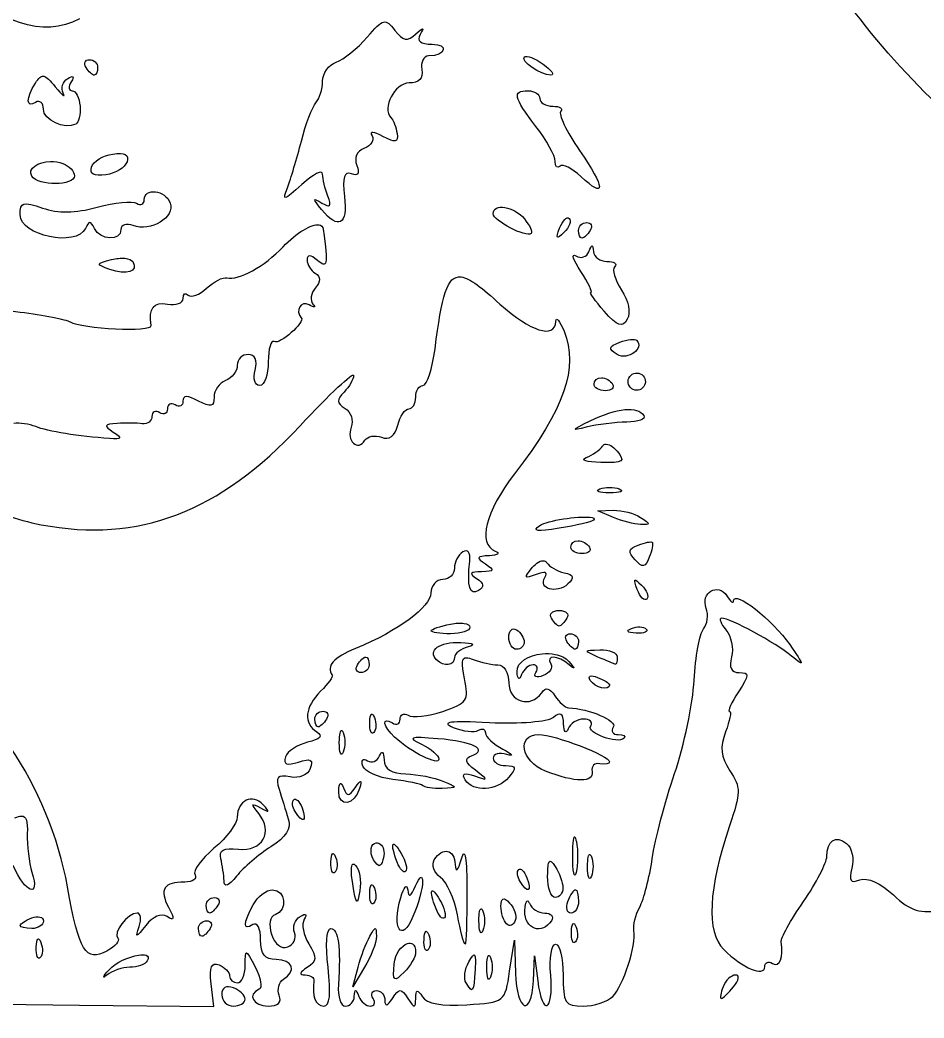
# Model space of a CAD drawing. Header units: millimetres. Extents: x 3 to 110, y 3 to 41.
# Drawn here: x 85.44 to 97.29, y 2.87 to 15.95 of the extents above; entities that cross this region are included whole.
import ezdxf

# ---------------------------------------------------------------- set-up
doc = ezdxf.new("R2010")
doc.units = ezdxf.units.MM
doc.layers.add('1', color=7, linetype='CONTINUOUS')

msp = doc.modelspace()

# ---------------------------------------------------------------- linework, layer by layer
at = {"layer": '1', "color": 7}
for points in [[(90.206392, 15.917758)], [(86.354434, 15.4258)], [(92.053313, 15.46249)], [(85.754995, 15.209276)], [(92.100859, 15.019107)], [(86.659313, 14.1897)], [(85.844397, 14.093067)], [(87.217424, 13.695157)], [(91.796483, 13.490521)], [(92.640344, 13.345826)], [(89.361472, 13.264178)], [(92.868758, 13.292084)], [(92.939561, 12.986676)], [(86.818486, 12.824412)], [(91.223899, 12.579982)], [(93.440813, 11.760913)], [(93.059972, 11.260168)], [(93.549345, 11.319078)], [(93.365883, 10.842622)], [(93.108523, 10.388905)], [(93.167975, 9.824599)], [(92.908552, 9.433924)], [(92.755596, 9.126449)], [(93.728124, 9.103714)], [(92.312208, 8.862385)], [(93.499736, 8.607102)], [(92.50755, 8.212297)], [(91.264195, 8.042281)], [(93.565882, 7.996288)], [(91.948406, 7.958048)], [(92.653785, 7.907404)], [(91.217707, 7.793718)], [(89.973321, 7.602515)], [(91.292637, 7.592696)], [(92.284824, 7.644372)], [(93.040843, 7.697082)], [(92.914743, 7.350851)], [(89.414707, 6.891448)], [(90.046716, 6.852689)], [(89.659128, 6.641335)], [(92.240876, 6.586558)], [(90.19348, 6.350397)], [(89.906143, 5.973676)], [(89.030241, 5.733897)], [(85.461995, 5.51944)], [(92.714242, 5.245557)], [(90.109237, 5.169592)], [(90.329899, 5.144787)], [(89.538743, 5.023865)], [(91.045623, 5.056419)], [(92.910086, 5.015597)], [(89.806422, 4.888989)], [(92.378354, 4.922061)], [(90.692669, 4.716391)], [(91.976822, 4.819742)], [(90.046716, 4.617688)], [(87.99207, 4.452839)], [(90.837872, 4.535006)], [(92.721491, 4.554643)], [(91.770633, 4.433202)], [(92.096705, 4.407881)], [(85.705888, 4.197043)], [(91.487952, 4.30453)], [(87.890761, 4.14795)], [(92.687889, 4.10971)], [(90.098892, 4.046665)], [(90.757783, 4.007906)], [(85.677472, 3.906621)], [(90.519552, 3.849259)], [(86.997291, 3.696815)], [(91.399608, 3.697849)], [(91.589261, 3.694748)], [(94.816433, 3.436883)], [(88.128992, 3.27255)]]:
    msp.add_lwpolyline(points, close=True, dxfattribs=at)
for points in [[(86.66553, 10.549102), (86.666033, 10.549102)], [(93.218616, 9.431342), (93.015522, 9.518675), (93.218616, 9.524358), (93.218616, 9.524358)], [(92.166476, 7.500711), (92.165946, 7.500711)], [(91.847124, 6.027418), (91.846595, 6.027418)], [(92.73181, 5.188195), (92.732339, 5.188195)], [(84.474439, 4.002223), (84.467216, 3.063263), (86.225767, 3.04466), (87.983789, 3.026054), (87.949155, 3.324229)], [(91.859004, 3.487524), (91.921022, 3.893701), (91.935495, 3.462204)], [(92.169069, 3.360403), (92.185605, 3.690613), (92.22643, 3.360403)], [(89.959377, 3.538684), (89.806422, 3.284438), (89.873599, 3.538684)]]:
    msp.add_lwpolyline(points, dxfattribs=at)
for points in [[(96.534159, 15.853163), (95.625845, 17.001937), (94.630378, 18.026678), (94.068166, 18.39099)], [(86.223703, 15.962718), (85.752904, 15.6983), (85.160873, 15.898816), (84.524049, 16.537874)], [(89.99245, 15.720871), (90.09823, 15.843093), (90.15755, 15.90577), (90.206392, 15.917758)], [(90.206392, 15.917758), (90.255234, 15.929749), (90.293201, 15.891051), (90.356252, 15.810271)], [(90.625994, 15.75963), (90.730901, 15.856798), (90.743945, 15.855972), (90.68751, 15.756013)], [(97.714437, 14.612414), (97.405801, 14.863874), (96.874889, 15.422215), (96.534159, 15.853163)], [(89.586262, 15.393762), (89.684052, 15.428602), (89.866958, 15.575856), (89.99245, 15.720871)], [(90.356252, 15.810271), (90.463963, 15.672331), (90.520478, 15.661901), (90.625994, 15.75963)], [(90.68751, 15.756013), (90.639488, 15.670976), (90.690579, 15.628889), (90.842, 15.628889)], [(90.842, 15.628889), (91.066922, 15.628889), (91.023239, 15.478714), (90.797047, 15.474375)], [(86.309481, 15.323997), (86.274953, 15.379877), (86.295247, 15.4258), (86.354434, 15.4258)], [(86.354434, 15.4258), (86.413595, 15.4258), (86.461934, 15.379877), (86.461934, 15.323997)], [(90.797047, 15.474375), (90.731933, 15.473121), (90.691769, 15.393145), (90.708173, 15.29661)], [(92.399547, 15.224262), (92.259106, 15.226548), (91.997407, 15.406573), (92.053313, 15.46249)], [(92.053313, 15.46249), (92.079745, 15.488898), (92.189865, 15.445625), (92.298238, 15.366372)], [(86.417484, 15.222712), (86.392825, 15.222712), (86.344036, 15.268117), (86.309481, 15.323997)], [(86.461934, 15.323997), (86.461934, 15.268117), (86.44209, 15.222712), (86.417484, 15.222712)], [(89.408515, 15.144165), (89.408515, 15.246503), (89.488472, 15.358922), (89.586262, 15.393762)], [(90.708173, 15.29661), (90.727885, 15.180706), (90.671582, 15.120911), (90.54228, 15.120911)], [(92.298238, 15.366372), (92.406558, 15.287122), (92.452146, 15.223468), (92.399547, 15.224262)], [(85.646992, 15.120392), (85.68824, 15.18563), (85.7179, 15.216523), (85.754995, 15.209276)], [(85.754995, 15.209276), (85.792063, 15.202029), (85.836513, 15.156804), (85.906918, 15.069751)], [(86.010793, 14.987069), (85.9778, 15.053056), (86.004258, 15.1399), (86.06969, 15.180336)], [(86.06969, 15.180336), (86.143984, 15.226252), (86.161473, 15.20967), (86.116203, 15.136413)], [(85.649558, 14.866662), (85.521844, 14.787838), (85.520627, 14.920502), (85.646992, 15.120392)], [(85.906918, 15.069751), (85.997114, 14.958263), (86.043787, 14.921079), (86.010793, 14.987069)], [(86.116203, 15.136413), (86.076357, 15.071899), (86.082363, 15.019107), (86.129644, 15.019107)], [(89.321176, 14.862011), (89.369331, 14.915097), (89.408515, 15.041827), (89.408515, 15.144165)], [(90.54228, 15.120911), (90.353897, 15.120911), (90.179642, 14.790044), (90.303018, 14.666675)], [(86.129644, 15.019107), (86.176951, 15.019107), (86.22246, 14.928744), (86.230926, 14.818085)], [(92.202644, 14.552986), (91.90856, 14.938568), (91.89078, 15.019107), (92.100859, 15.019107)], [(92.100859, 15.019107), (92.184679, 15.019107), (92.253285, 14.973702), (92.253285, 14.917822)], [(92.253285, 14.917822), (92.253285, 14.861942), (92.329644, 14.816018), (92.422777, 14.816018)], [(85.750867, 14.778813), (85.750867, 14.861834), (85.705438, 14.901198), (85.649558, 14.866662)], [(86.17666, 14.581926), (86.02778, 14.507364), (85.750867, 14.635374), (85.750867, 14.778813)], [(86.230926, 14.818085), (86.239261, 14.707426), (86.214999, 14.601135), (86.17666, 14.581926)], [(89.129962, 14.358684), (89.186901, 14.582198), (89.273022, 14.808925), (89.321176, 14.862011)], [(92.422777, 14.816018), (92.515963, 14.816018), (92.563244, 14.787504), (92.528213, 14.752458)], [(90.303018, 14.666675), (90.335799, 14.633882), (90.372259, 14.5404), (90.384165, 14.458935)], [(92.528213, 14.752458), (92.493156, 14.717408), (92.604413, 14.485522), (92.775228, 14.237243)], [(92.456379, 14.094617), (92.456379, 14.163538), (92.342344, 14.369828), (92.202644, 14.552986)], [(90.056003, 14.430513), (90.090372, 14.374914), (90.045578, 14.301481), (89.956281, 14.267215)], [(90.199671, 14.42121), (90.077831, 14.486377), (90.01912, 14.490179), (90.056003, 14.430513)], [(90.384165, 14.458935), (90.401522, 14.340647), (90.364401, 14.333051), (90.199671, 14.42121)], [(88.94703, 13.749418), (88.99058, 13.861178), (89.073024, 14.135164), (89.129962, 14.358684)], [(89.956281, 14.267215), (89.856401, 14.229361), (89.818566, 14.140855), (89.856534, 14.041907)], [(86.382347, 14.020203), (86.406927, 14.094755), (86.531731, 14.171021), (86.659313, 14.1897)], [(86.659313, 14.1897), (86.816925, 14.212769), (86.876747, 14.180001), (86.846399, 14.087899)], [(92.775228, 14.237243), (93.114529, 13.744161), (93.121303, 13.588221), (92.790204, 13.896696)], [(85.597885, 13.902382), (85.538301, 13.99883), (85.682737, 14.087571), (85.844397, 14.093067)], [(85.844397, 14.093067), (85.898266, 14.094897), (85.954226, 14.087783), (86.005105, 14.068262)], [(86.005105, 14.068262), (86.088925, 14.036096), (86.157558, 13.962598), (86.157558, 13.904964)], [(86.569937, 13.918399), (86.412325, 13.89533), (86.352, 13.928102), (86.382347, 14.020203)], [(86.846399, 14.087899), (86.82182, 14.013348), (86.697519, 13.937079), (86.569937, 13.918399)], [(89.408515, 13.927702), (89.408515, 13.988755), (89.286913, 13.927779), (89.138244, 13.79231)], [(89.856534, 14.041907), (89.897888, 13.934206), (89.873943, 13.896317), (89.78679, 13.929769)], [(92.518397, 14.031054), (92.484504, 13.997166), (92.456379, 14.025696), (92.456379, 14.094617)], [(92.790204, 13.896696), (92.674475, 14.0045), (92.552291, 14.064941), (92.518397, 14.031054)], [(86.157558, 13.904964), (86.157558, 13.770053), (85.681096, 13.767748), (85.597885, 13.902382)], [(89.476725, 13.639349), (89.439286, 13.736906), (89.408515, 13.866652), (89.408515, 13.927702)], [(89.78679, 13.929769), (89.690376, 13.966749), (89.665955, 13.887806), (89.695323, 13.636248)], [(89.138244, 13.79231), (88.898955, 13.574219), (88.876915, 13.569499), (88.94703, 13.749418)], [(87.071692, 13.590772), (87.071692, 13.67248), (87.14043, 13.704926), (87.217424, 13.695157)], [(87.217424, 13.695157), (87.294418, 13.685389), (87.379825, 13.633772), (87.412766, 13.54788)], [(89.395577, 13.464166), (89.276488, 13.610901), (89.277097, 13.623151), (89.400234, 13.548915)], [(89.695323, 13.636248), (89.738953, 13.262638), (89.616213, 13.192193), (89.395577, 13.464166)], [(89.400234, 13.548915), (89.509824, 13.482851), (89.528424, 13.504613), (89.476725, 13.639349)], [(85.445962, 13.395951), (85.445962, 13.562059), (85.483691, 13.572989), (85.741025, 13.483285)], [(85.741025, 13.483285), (85.944939, 13.412207), (86.165469, 13.415221), (86.454684, 13.493103)], [(86.454684, 13.493103), (86.684871, 13.555082), (86.91789, 13.578519), (86.972473, 13.544779)], [(87.412766, 13.54788), (87.482748, 13.36554), (87.153369, 13.165235), (86.926489, 13.252293)], [(86.972473, 13.544779), (87.027057, 13.511042), (87.071692, 13.531592), (87.071692, 13.590772)], [(91.643501, 13.409389), (91.643501, 13.480649), (91.711552, 13.504822), (91.796483, 13.490521)], [(91.796483, 13.490521), (91.881387, 13.47622), (91.983516, 13.423502), (92.052282, 13.340659)], [(86.3012, 13.216119), (86.184175, 12.965334), (85.445962, 13.120536), (85.445962, 13.395951)], [(92.140626, 13.149974), (92.075009, 13.091186), (91.643501, 13.316357), (91.643501, 13.409389)], [(92.052282, 13.340659), (92.122925, 13.255489), (92.162586, 13.169606), (92.140626, 13.149974)], [(92.513741, 13.220252), (92.551894, 13.32045), (92.609044, 13.377108), (92.640344, 13.345826)], [(92.640344, 13.345826), (92.671617, 13.314544), (92.64, 13.232328), (92.570573, 13.163409)], [(86.419548, 13.216119), (86.372134, 13.317719), (86.348613, 13.317719), (86.3012, 13.216119)], [(86.766813, 13.201133), (86.766813, 13.047157), (86.492837, 13.059079), (86.419548, 13.216119)], [(86.926489, 13.252293), (86.838621, 13.286006), (86.766813, 13.262993), (86.766813, 13.201133)], [(88.891229, 12.975822), (89.067944, 13.162708), (89.266143, 13.277077), (89.361472, 13.264178)], [(89.417802, 13.206817), (89.479212, 12.719439), (89.473338, 12.688493), (89.341338, 12.798057)], [(89.361472, 13.264178), (89.393275, 13.259879), (89.413437, 13.241371), (89.417802, 13.206817)], [(92.570573, 13.163409), (92.470217, 13.063815), (92.458602, 13.075454), (92.513741, 13.220252)], [(92.761258, 13.19028), (92.761258, 13.24616), (92.809571, 13.292084), (92.868758, 13.292084)], [(92.868758, 13.292084), (92.92784, 13.292084), (92.948265, 13.24616), (92.913711, 13.19028)], [(92.806237, 13.088995), (92.781525, 13.088995), (92.761258, 13.1344), (92.761258, 13.19028)], [(92.913711, 13.19028), (92.879183, 13.1344), (92.830844, 13.088995), (92.806237, 13.088995)], [(88.152249, 12.569129), (88.313327, 12.532225), (88.643394, 12.71375), (88.891229, 12.975822)], [(92.897174, 12.910711), (92.917653, 12.961374), (92.930591, 12.986594), (92.939561, 12.986676)], [(92.939561, 12.986676), (92.948504, 12.986758), (92.953425, 12.961691), (92.9566, 12.911227)], [(86.645369, 12.808392), (86.706726, 12.824433), (86.768533, 12.829254), (86.818486, 12.824412)], [(86.818486, 12.824412), (86.868439, 12.81957), (86.906354, 12.804907), (86.9208, 12.781521)], [(89.341338, 12.798057), (89.248416, 12.875167), (89.205924, 12.876913), (89.205924, 12.802708)], [(92.789172, 12.653362), (92.690085, 12.80487), (92.662092, 12.89603), (92.727153, 12.855935)], [(92.727153, 12.855935), (92.792241, 12.815837), (92.868864, 12.840512), (92.897174, 12.910711)], [(92.9566, 12.911227), (92.961018, 12.841377), (93.040711, 12.784103), (93.133844, 12.784103)], [(86.620049, 12.678167), (86.432036, 12.746479), (86.4332, 12.752906), (86.645369, 12.808392)], [(86.9208, 12.781521), (87.000704, 12.652261), (86.841769, 12.597649), (86.620049, 12.678167)], [(89.205924, 12.802708), (89.205924, 12.743286), (89.25429, 12.664768), (89.312895, 12.628557)], [(93.133844, 12.784103), (93.226898, 12.784103), (93.272591, 12.75334), (93.235153, 12.715891)], [(93.235153, 12.715891), (93.197688, 12.678442), (93.237402, 12.540345), (93.323497, 12.408935)], [(83.763902, 12.645612), (84.116882, 12.414332), (84.786806, 12.205471), (85.446993, 12.121095)], [(87.88973, 12.432705), (87.985059, 12.51898), (88.103327, 12.580321), (88.152249, 12.569129)], [(89.312895, 12.628557), (89.385814, 12.582941), (89.386105, 12.523486), (89.312895, 12.435287)], [(90.88129, 11.641022), (90.970322, 12.327814), (91.034563, 12.606412), (91.223899, 12.579982)], [(91.223899, 12.579982), (91.337484, 12.564126), (91.495784, 12.438777), (91.731872, 12.225484)], [(92.923527, 12.377928), (92.94853, 12.377928), (92.888232, 12.501854), (92.789172, 12.653362)], [(87.648403, 12.343305), (87.685762, 12.30593), (87.7944, 12.346432), (87.88973, 12.432705)], [(89.312895, 12.435287), (89.254793, 12.365271), (89.240981, 12.270693), (89.282415, 12.224965)], [(87.377629, 12.225484), (87.489389, 12.20396), (87.580723, 12.236879), (87.580723, 12.298863)], [(87.580723, 12.298863), (87.580723, 12.360857), (87.611018, 12.38068), (87.648403, 12.343305)], [(93.098707, 12.130398), (92.977422, 12.266544), (92.898656, 12.377928), (92.923527, 12.377928)], [(93.323497, 12.408935), (93.415519, 12.268341), (93.446819, 12.111088), (93.399485, 12.026528)], [(87.163158, 11.94333), (87.126222, 12.169757), (87.195093, 12.260636), (87.377629, 12.225484)], [(89.230742, 12.215146), (89.125703, 12.275651), (89.043629, 12.138822), (89.12893, 12.045131)], [(89.282415, 12.224965), (89.323822, 12.17924), (89.300592, 12.174948), (89.230742, 12.215146)], [(91.731872, 12.225484), (92.130572, 11.865283), (92.451458, 11.76471), (92.4631, 11.996556)], [(85.446993, 12.121095), (85.754333, 12.081815), (86.048205, 12.024033), (86.100196, 11.992939)], [(89.12893, 12.045131), (89.182958, 11.985803), (88.84543, 11.690441), (88.77341, 11.734039)], [(92.4631, 11.996556), (92.466645, 12.066406), (92.515275, 12.009131), (92.571102, 11.869432)], [(93.399485, 12.026528), (93.33498, 11.911273), (93.275528, 11.931873), (93.098707, 12.130398)], [(86.100196, 11.992939), (86.254104, 11.900943), (87.177181, 11.857859), (87.163158, 11.94333)], [(92.571102, 11.869432), (92.763983, 11.386755), (92.579939, 10.857267), (91.923086, 10.002365)], [(93.440813, 11.760913), (93.480739, 11.765974), (93.51069, 11.763371), (93.521934, 11.752126)], [(88.77341, 11.734039), (88.7315, 11.75941), (88.697449, 11.640395), (88.697449, 11.469456)], [(90.723149, 11.158365), (90.775616, 11.158365), (90.846868, 11.375593), (90.88129, 11.641022)], [(93.269258, 11.564542), (93.145856, 11.640821), (93.151121, 11.666393), (93.301801, 11.724221)], [(93.521934, 11.752126), (93.627582, 11.646483), (93.404592, 11.480918), (93.269258, 11.564542)], [(93.301801, 11.724221), (93.35112, 11.743143), (93.400888, 11.755851), (93.440813, 11.760913)], [(88.433897, 11.565058), (88.35529, 11.565058), (88.290758, 11.501309), (88.290758, 11.423466)], [(88.523803, 11.361453), (88.558331, 11.49352), (88.526766, 11.565058), (88.433897, 11.565058)], [(88.290758, 11.423466), (88.290758, 11.345626), (88.222125, 11.255641), (88.138305, 11.223479)], [(88.697449, 11.469456), (88.697449, 11.29852), (88.646172, 11.158365), (88.583757, 11.158365)], [(88.583757, 11.158365), (88.520284, 11.158365), (88.49409, 11.247847), (88.523803, 11.361453)], [(89.113426, 10.631265), (89.499161, 11.044298), (89.815206, 11.341022), (89.815206, 11.290656)], [(89.815206, 11.290656), (89.815206, 11.240293), (89.758506, 11.142485), (89.689106, 11.0731)], [(92.964352, 11.17542), (92.964352, 11.221986), (93.007373, 11.260168), (93.059972, 11.260168)], [(93.059972, 11.260168), (93.112545, 11.260168), (93.179485, 11.221986), (93.208271, 11.17542)], [(93.42687, 11.149581), (93.394167, 11.20251), (93.411153, 11.272929), (93.46407, 11.305642)], [(93.46407, 11.305642), (93.490528, 11.321999), (93.521114, 11.325743), (93.549345, 11.319078)], [(93.549345, 11.319078), (93.57755, 11.312416), (93.603241, 11.295419), (93.619618, 11.268953)], [(93.619618, 11.268953), (93.652321, 11.216023), (93.635864, 11.145604), (93.582921, 11.112891)], [(88.138305, 11.223479), (88.054485, 11.191313), (87.986382, 11.09346), (87.986382, 11.00592)], [(90.628058, 11.00592), (90.628058, 11.08974), (90.670682, 11.158365), (90.723149, 11.158365)], [(93.112677, 11.090669), (93.031318, 11.090669), (92.964352, 11.128853), (92.964352, 11.17542)], [(93.208271, 11.17542), (93.237031, 11.128853), (93.194037, 11.090669), (93.112677, 11.090669)], [(93.582921, 11.112891), (93.530004, 11.080178), (93.459572, 11.096651), (93.42687, 11.149581)], [(87.782759, 10.955276), (87.637106, 11.033267), (87.579691, 11.032381), (87.579691, 10.952694)], [(87.986382, 11.00592), (87.986382, 10.87824), (87.945768, 10.868038), (87.782759, 10.955276)], [(89.689106, 11.0731), (89.588643, 10.972633), (89.591316, 10.929056), (89.703578, 10.859677)], [(90.538152, 10.853475), (90.587524, 10.853475), (90.628058, 10.9221), (90.628058, 11.00592)], [(87.376597, 10.853475), (87.376597, 10.791007), (87.330666, 10.768295), (87.274786, 10.802831)], [(87.47788, 10.904635), (87.422, 10.939171), (87.376597, 10.915951), (87.376597, 10.853475)], [(87.579691, 10.952694), (87.579691, 10.891535), (87.53376, 10.870099), (87.47788, 10.904635)], [(89.703578, 10.859677), (89.780704, 10.811764), (89.817323, 10.700853), (89.783668, 10.613181)], [(90.391917, 10.637467), (90.423059, 10.756484), (90.488781, 10.853475), (90.538152, 10.853475)], [(93.365883, 10.842622), (93.488147, 10.855026), (93.576835, 10.830012), (93.615994, 10.766658)], [(83.594912, 10.820918), (84.643667, 9.750775), (85.058982, 9.460946), (85.721922, 9.335224)], [(87.173503, 10.753741), (87.173503, 10.692114), (87.116221, 10.649064), (87.046371, 10.658139)], [(87.274786, 10.802831), (87.218906, 10.837367), (87.173503, 10.815367), (87.173503, 10.753741)], [(92.913711, 10.695863), (93.087621, 10.780831), (93.243619, 10.830218), (93.365883, 10.842622)], [(93.615994, 10.766658), (93.645521, 10.718884), (93.545218, 10.679602), (93.393268, 10.678808)], [(85.650087, 10.619899), (85.566267, 10.654257), (85.437416, 10.672839), (85.363809, 10.660721)], [(86.615392, 10.463834), (86.219787, 10.490441), (85.800529, 10.558243), (85.650087, 10.619899)], [(85.721922, 9.335224), (87.001471, 9.092562), (88.051152, 9.49377), (89.113426, 10.631265)], [(86.716172, 10.66124), (86.546759, 10.649905), (86.538478, 10.631218), (86.66553, 10.549102)], [(87.046371, 10.658139), (86.976521, 10.667214), (86.827931, 10.668727), (86.716172, 10.66124)], [(89.783668, 10.613181), (89.715061, 10.434328), (89.868519, 10.287413), (89.963505, 10.441096)], [(90.180039, 10.480371), (90.282115, 10.441197), (90.354691, 10.49514), (90.391917, 10.637467)], [(92.86307, 10.612146), (92.653494, 10.558235), (92.662198, 10.572975), (92.913711, 10.695863)], [(93.393268, 10.678808), (93.241291, 10.678086), (93.00277, 10.648079), (92.86307, 10.612146)], [(86.666033, 10.549102), (86.791154, 10.46825), (86.782238, 10.452616), (86.615392, 10.463834)], [(89.963505, 10.441096), (89.99708, 10.495439), (90.094685, 10.513126), (90.180039, 10.480371)], [(92.86307, 10.216306), (92.94689, 10.248212), (93.042087, 10.315504), (93.074948, 10.36565)], [(93.074948, 10.36565), (93.083176, 10.378186), (93.094765, 10.385989), (93.108523, 10.388905)], [(93.108523, 10.388905), (93.149851, 10.397649), (93.211287, 10.364351), (93.265104, 10.299505)], [(93.053252, 10.150677), (92.865663, 10.155087), (92.77925, 10.184398), (92.86307, 10.216306)], [(93.265104, 10.299505), (93.37861, 10.162726), (93.351331, 10.143692), (93.053252, 10.150677)], [(91.923086, 10.002365), (91.539229, 9.50275), (91.434692, 9.085227), (91.669351, 8.990541)], [(93.040843, 9.803411), (93.075768, 9.817503), (93.121938, 9.824599), (93.167975, 9.824599)], [(93.167975, 9.824599), (93.214013, 9.824599), (93.259653, 9.817503), (93.294578, 9.803411)], [(93.167975, 9.752252), (93.028275, 9.752252), (92.970993, 9.775225), (93.040843, 9.803411)], [(93.294578, 9.803411), (93.364428, 9.775236), (93.307675, 9.752252), (93.167975, 9.752252)], [(92.253285, 9.324371), (92.356102, 9.394393), (92.757369, 9.448873), (92.908552, 9.433924)], [(92.908552, 9.433924), (92.958928, 9.428942), (92.981576, 9.416607), (92.956097, 9.394133)], [(93.218616, 9.524358), (93.330376, 9.52743), (93.490317, 9.48551), (93.574137, 9.431342)], [(93.574137, 9.338325), (93.490317, 9.341397), (93.330376, 9.383317), (93.218616, 9.431342)], [(93.574137, 9.431342), (93.709603, 9.34381), (93.709603, 9.333351), (93.574137, 9.338325)], [(92.50755, 9.288715), (92.216376, 9.239958), (92.144092, 9.249988), (92.253285, 9.324371)], [(92.956097, 9.394133), (92.932814, 9.373607), (92.731069, 9.326141), (92.50755, 9.288715)], [(91.335526, 8.85825), (91.347432, 8.971023), (91.311158, 9.019706), (91.245594, 8.979172)], [(92.659473, 9.041701), (92.659473, 9.088267), (92.702997, 9.126449), (92.755596, 9.126449)], [(92.807772, 8.956952), (92.726413, 8.956952), (92.659473, 8.995134), (92.659473, 9.041701)], [(92.755596, 9.126449), (92.808169, 9.126449), (92.874606, 9.088267), (92.903392, 9.041701)], [(92.903392, 9.041701), (92.932152, 8.995134), (92.889131, 8.956952), (92.807772, 8.956952)], [(93.502302, 8.873754), (93.405809, 8.978328), (93.414646, 9.019976), (93.542625, 9.06909)], [(93.542625, 9.06909), (93.631948, 9.10337), (93.715159, 9.119007), (93.728124, 9.103714)], [(93.728124, 9.103714), (93.741035, 9.088429), (93.723256, 9.000357), (93.688357, 8.908377)], [(91.245594, 8.979172), (91.185164, 8.941826), (91.136057, 8.845237), (91.136057, 8.764717)], [(91.59286, 8.929563), (91.423765, 8.921591), (91.415404, 8.903522), (91.542218, 8.82156)], [(91.669351, 8.990541), (91.739201, 8.962355), (91.70462, 8.934828), (91.59286, 8.929563)], [(93.688357, 8.908377), (93.636552, 8.7718), (93.602341, 8.765381), (93.502302, 8.873754)], [(91.136057, 8.764717), (91.136057, 8.684194), (91.067424, 8.618471), (90.983604, 8.618471)], [(91.451281, 8.472744), (91.33542, 8.401693), (91.300046, 8.522779), (91.335526, 8.85825)], [(91.542218, 8.82156), (91.668636, 8.739857), (91.660143, 8.722921), (91.491577, 8.720275)], [(92.204708, 8.684101), (92.04744, 8.623755), (92.040058, 8.636735), (92.153564, 8.773501)], [(92.153564, 8.773501), (92.208174, 8.839305), (92.270589, 8.872021), (92.312208, 8.862385)], [(92.312208, 8.862385), (92.326072, 8.859173), (92.337581, 8.851111), (92.345783, 8.838096)], [(92.345783, 8.838096), (92.378671, 8.786034), (92.481409, 8.726746), (92.573695, 8.706321)], [(91.491577, 8.720275), (91.338622, 8.717933), (91.322191, 8.695589), (91.425961, 8.62984)], [(91.425961, 8.62984), (91.522057, 8.568952), (91.529677, 8.521189), (91.451281, 8.472744)], [(92.31996, 8.64431), (92.364357, 8.716137), (92.324273, 8.729985), (92.204708, 8.684101)], [(92.622273, 8.560078), (92.47453, 8.424564), (92.226774, 8.493532), (92.31996, 8.64431)], [(92.573695, 8.706321), (92.700087, 8.678338), (92.712046, 8.642424), (92.622273, 8.560078)], [(90.983604, 8.618471), (90.899784, 8.618471), (90.829141, 8.538496), (90.826495, 8.440706)], [(93.529687, 8.487214), (93.502117, 8.559615), (93.491163, 8.598535), (93.499736, 8.607102)], [(93.499736, 8.607102), (93.508282, 8.615672), (93.536354, 8.593854), (93.586545, 8.544057)], [(93.586545, 8.544057), (93.655972, 8.475139), (93.68759, 8.392922), (93.656316, 8.36164)], [(94.433529, 8.239684), (94.355503, 8.443008), (94.588045, 8.583544), (94.702742, 8.402466)], [(90.826495, 8.440706), (90.821997, 8.254913), (90.403189, 7.946203), (89.840526, 7.714134)], [(93.656316, 8.36164), (93.625016, 8.330359), (93.567839, 8.387014), (93.529687, 8.487214)], [(94.702742, 8.402466), (94.751504, 8.325459), (94.792674, 8.29777), (94.792674, 8.340969)], [(94.792674, 8.340969), (94.795557, 8.485404), (95.305012, 8.087525), (95.5275, 7.766845)], [(94.398365, 7.970449), (94.450383, 8.033216), (94.466231, 8.154432), (94.433529, 8.239684)], [(92.405738, 8.110493), (92.37121, 8.166373), (92.417142, 8.212297), (92.50755, 8.212297)], [(92.50755, 8.008692), (92.486224, 8.008692), (92.440293, 8.054613), (92.405738, 8.110493)], [(92.50755, 8.212297), (92.598037, 8.212297), (92.643386, 8.166373), (92.608832, 8.110493)], [(92.608832, 8.110493), (92.574304, 8.054613), (92.528981, 8.008692), (92.50755, 8.008692)], [(94.634532, 8.110493), (94.596961, 8.110493), (94.623102, 8.042085), (94.692423, 7.958564)], [(95.550254, 7.615434), (95.342107, 7.79035), (94.749996, 8.110493), (94.634532, 8.110493)], [(90.831152, 7.946163), (90.831152, 7.967586), (90.945187, 8.007306), (91.084887, 8.034013)], [(91.084887, 8.034013), (91.154737, 8.047363), (91.218157, 8.049343), (91.264195, 8.042281)], [(91.339125, 7.994738), (91.339125, 7.946608), (91.224587, 7.907404), (91.084887, 7.907404)], [(91.264195, 8.042281), (91.310232, 8.035219), (91.339125, 8.018804), (91.339125, 7.994738)], [(91.847124, 7.862446), (91.847124, 7.949558), (91.892526, 7.992584), (91.948406, 7.958048)], [(93.514711, 7.915157), (93.396363, 7.92003), (93.37218, 7.944216), (93.453222, 7.976651)], [(93.453222, 7.976651), (93.489893, 7.991327), (93.530586, 7.997741), (93.565882, 7.996288)], [(93.565882, 7.996288), (93.601177, 7.994836), (93.631154, 7.985779), (93.648035, 7.968899)], [(91.084887, 7.907404), (90.945187, 7.907404), (90.831152, 7.924732), (90.831152, 7.946163)], [(91.948406, 7.704316), (91.892526, 7.704316), (91.847124, 7.77533), (91.847124, 7.862446)], [(91.948406, 7.958048), (92.004286, 7.923512), (92.050191, 7.852498), (92.050191, 7.799918)], [(92.608832, 7.805603), (92.574304, 7.861483), (92.594597, 7.907404), (92.653785, 7.907404)], [(92.653785, 7.907404), (92.712945, 7.907404), (92.761258, 7.861483), (92.761258, 7.805603)], [(93.648035, 7.968899), (93.681795, 7.935143), (93.621814, 7.910738), (93.514711, 7.915157)], [(94.275387, 7.297625), (94.291183, 7.60496), (94.346348, 7.907682), (94.398365, 7.970449)], [(94.692423, 7.958564), (94.761744, 7.875041), (94.794579, 7.715087), (94.765289, 7.603031)], [(89.840526, 7.714134), (89.551866, 7.59508), (89.449076, 7.478158), (89.535621, 7.366869)], [(90.901425, 7.565825), (90.779743, 7.687494), (90.943573, 7.805545), (91.217707, 7.793718)], [(91.313301, 7.735841), (91.215511, 7.710285), (91.135528, 7.646547), (91.135528, 7.594763)], [(91.217707, 7.793718), (91.389713, 7.786302), (91.425167, 7.765075), (91.313301, 7.735841)], [(92.050191, 7.799918), (92.050191, 7.747334), (92.004286, 7.704316), (91.948406, 7.704316)], [(92.716306, 7.704316), (92.691673, 7.704316), (92.643386, 7.749723), (92.608832, 7.805603)], [(92.761258, 7.805603), (92.761258, 7.749723), (92.740912, 7.704316), (92.716306, 7.704316)], [(95.5275, 7.766845), (95.720989, 7.487919), (95.723715, 7.469676), (95.550254, 7.615434)], [(89.865847, 7.500711), (89.900402, 7.556591), (89.948714, 7.602515), (89.973321, 7.602515)], [(89.973321, 7.602515), (89.998006, 7.602515), (90.0183, 7.556591), (90.0183, 7.500711)], [(91.135528, 7.594763), (91.135528, 7.486744), (90.997469, 7.469768), (90.901425, 7.565825)], [(91.268349, 7.321395), (91.227788, 7.524246), (91.226624, 7.594694), (91.292637, 7.592696)], [(91.292637, 7.592696), (91.314624, 7.592029), (91.344099, 7.583478), (91.38204, 7.568926)], [(91.956661, 7.412862), (91.950576, 7.539309), (92.112104, 7.626687), (92.284824, 7.644372)], [(92.284824, 7.644372), (92.342397, 7.650267), (92.401028, 7.648364), (92.455347, 7.637654)], [(92.639841, 7.50123), (92.487732, 7.627177), (92.323188, 7.634241), (92.399018, 7.511564)], [(92.455347, 7.637654), (92.527764, 7.623375), (92.592031, 7.593072), (92.634655, 7.544637)], [(93.015522, 7.602515), (92.821636, 7.685835), (92.822721, 7.690282), (93.040843, 7.697082)], [(93.243937, 7.507948), (93.229967, 7.511874), (93.127282, 7.55449), (93.015522, 7.602515)], [(93.040843, 7.697082), (93.166573, 7.701011), (93.269258, 7.658395), (93.269258, 7.602515)], [(93.269258, 7.602515), (93.269258, 7.546635), (93.25796, 7.504032), (93.243937, 7.507948)], [(94.765289, 7.603031), (94.7292, 7.46504), (94.761903, 7.39891), (94.866572, 7.39891)], [(89.910297, 7.399426), (89.851189, 7.399426), (89.831319, 7.444831), (89.865847, 7.500711)], [(90.0183, 7.500711), (90.0183, 7.444831), (89.969458, 7.399426), (89.910297, 7.399426)], [(91.38204, 7.568926), (91.479301, 7.531607), (91.623684, 7.500711), (91.702926, 7.500711)], [(91.702926, 7.500711), (91.786164, 7.500711), (91.847124, 7.40095), (91.847124, 7.264034)], [(92.165946, 7.500711), (92.111495, 7.500423), (92.044238, 7.443778), (92.016087, 7.374106)], [(92.203173, 7.400461), (92.237199, 7.455491), (92.22053, 7.500375), (92.166476, 7.500711)], [(92.399018, 7.511564), (92.429921, 7.46154), (92.384624, 7.393306), (92.298238, 7.360151)], [(92.634655, 7.544637), (92.717179, 7.450792), (92.719137, 7.435581), (92.639841, 7.50123)], [(89.535621, 7.366869), (89.549591, 7.348909), (89.480985, 7.253821), (89.383195, 7.156031)], [(90.981541, 6.890413), (91.3033, 6.996599), (91.326372, 7.031394), (91.268349, 7.321395)], [(92.016087, 7.374106), (91.983569, 7.293495), (91.961688, 7.307523), (91.956661, 7.412862)], [(92.298238, 7.360151), (92.208227, 7.325631), (92.16764, 7.342948), (92.203173, 7.400461)], [(92.91424, 7.296591), (92.896434, 7.325393), (92.897704, 7.343731), (92.914743, 7.350851)], [(92.914743, 7.350851), (92.931808, 7.357969), (92.964617, 7.353727), (93.009834, 7.336381)], [(93.009834, 7.336381), (93.096538, 7.303102), (93.167975, 7.258089), (93.167975, 7.236128)], [(94.866572, 7.39891), (95.001721, 7.39891), (95.000265, 7.367348), (94.854692, 7.145178)], [(86.067626, 4.592883), (85.83601, 5.902482), (84.907456, 7.268839), (84.344741, 7.127609)], [(91.847124, 7.264034), (91.847124, 7.012505), (92.135916, 6.926317), (92.278606, 7.135359)], [(92.278606, 7.135359), (92.33102, 7.212131), (92.385444, 7.199343), (92.452754, 7.094537)], [(93.167975, 7.236128), (93.167975, 7.15384), (92.973904, 7.20005), (92.91424, 7.296591)], [(94.019588, 6.078062), (94.144419, 6.441281), (94.259512, 6.990286), (94.275387, 7.297625)], [(89.383195, 7.156031), (89.174889, 6.947727), (89.154066, 6.731881), (89.331522, 6.622214)], [(92.452754, 7.094537), (92.506597, 7.010717), (92.58658, 6.940073), (92.630528, 6.937956)], [(94.854692, 7.145178), (94.763252, 7.005478), (94.711076, 6.890932), (94.738937, 6.890932)], [(92.630528, 6.937956), (92.9049, 6.924624), (93.267802, 6.768261), (93.216526, 6.685258)], [(89.306704, 6.789644), (89.306704, 6.845524), (89.355519, 6.891448), (89.414707, 6.891448)], [(89.414707, 6.891448), (89.473788, 6.891448), (89.493711, 6.845524), (89.459157, 6.789644)], [(90.026052, 6.747271), (90.028486, 6.806451), (90.036027, 6.842008), (90.046716, 6.852689)], [(90.046716, 6.852689), (90.057405, 6.863373), (90.071322, 6.849289), (90.087541, 6.808766)], [(90.087541, 6.808766), (90.116989, 6.735423), (90.11302, 6.647706), (90.07926, 6.613945)], [(90.352124, 6.554001), (90.197661, 6.695268), (90.176229, 6.829491), (90.32265, 6.739003)], [(90.424461, 6.789644), (90.424461, 6.852128), (90.471372, 6.874464), (90.528336, 6.839254)], [(90.528336, 6.839254), (90.585328, 6.804043), (90.789189, 6.826929), (90.981541, 6.890413)], [(92.431059, 6.810832), (92.359965, 6.751843), (91.991057, 6.721504), (91.59286, 6.741586)], [(92.565943, 6.726084), (92.560043, 6.866418), (92.524747, 6.888548), (92.431059, 6.810832)], [(94.738937, 6.890932), (94.766771, 6.890932), (94.743752, 6.770491), (94.687766, 6.623248)], [(89.351656, 6.687843), (89.326944, 6.687843), (89.306704, 6.733764), (89.306704, 6.789644)], [(89.459157, 6.789644), (89.424628, 6.733764), (89.376263, 6.687843), (89.351656, 6.687843)], [(90.07926, 6.613945), (90.045472, 6.580185), (90.021554, 6.640168), (90.026052, 6.747271)], [(90.32265, 6.739003), (90.37853, 6.704467), (90.424461, 6.727168), (90.424461, 6.789644)], [(91.59286, 6.741586), (91.076552, 6.767639), (90.946748, 6.751023), (91.119521, 6.681642)], [(91.119521, 6.681642), (91.25041, 6.629066), (91.399, 6.611538), (91.44972, 6.642885)], [(91.44972, 6.642885), (91.500441, 6.674231), (91.542218, 6.658382), (91.542218, 6.607744)], [(92.625368, 6.66252), (92.596555, 6.591062), (92.570441, 6.619033), (92.565943, 6.726084)], [(92.826372, 6.789644), (92.743902, 6.789644), (92.653573, 6.73237), (92.625368, 6.66252)], [(92.92096, 6.699728), (92.951573, 6.749256), (92.908843, 6.789644), (92.826372, 6.789644)], [(93.358131, 6.539531), (93.274734, 6.456135), (92.863546, 6.606825), (92.92096, 6.699728)], [(93.216526, 6.685258), (93.183003, 6.631016), (93.211605, 6.586558), (93.280105, 6.586558)], [(89.331522, 6.622214), (89.417008, 6.569379), (89.378723, 6.525625), (89.212142, 6.486305)], [(89.627616, 6.484755), (89.627616, 6.58953), (89.640766, 6.64818), (89.659128, 6.641335)], [(89.659128, 6.641335), (89.665267, 6.639052), (89.671722, 6.629341), (89.678787, 6.611879)], [(89.678787, 6.611879), (89.706991, 6.542029), (89.706991, 6.427481), (89.678787, 6.357631)], [(90.932434, 6.26513), (90.932434, 6.173126), (90.572575, 6.352381), (90.352124, 6.554001)], [(90.91849, 6.532298), (90.544979, 6.562386), (90.511297, 6.55084), (90.704046, 6.45995)], [(91.542218, 6.607744), (91.542218, 6.557105), (91.644903, 6.462019), (91.770633, 6.395871)], [(92.329247, 6.109068), (92.00762, 6.236166), (91.942824, 6.586558), (92.240876, 6.586558)], [(92.240876, 6.586558), (92.44868, 6.586558), (93.167975, 6.309503), (93.167975, 6.229475)], [(93.280105, 6.586558), (93.348606, 6.586558), (93.383796, 6.565249), (93.358131, 6.539531)], [(94.687766, 6.623248), (94.61027, 6.419432), (94.62387, 6.297946), (94.744599, 6.113719)], [(89.212142, 6.486305), (89.077152, 6.454436), (88.946315, 6.367724), (88.921709, 6.293551)], [(89.678787, 6.357631), (89.650582, 6.287781), (89.627616, 6.345055), (89.627616, 6.484755)], [(90.704046, 6.45995), (90.829776, 6.400668), (90.932434, 6.312943), (90.932434, 6.26513)], [(91.358783, 6.308537), (91.586827, 6.389762), (91.379579, 6.495153), (90.91849, 6.532298)], [(88.921709, 6.293551), (88.889562, 6.197182), (88.937875, 6.178222), (89.091227, 6.22689)], [(89.091227, 6.22689), (89.255269, 6.27897), (89.292284, 6.259148), (89.247781, 6.143173)], [(89.935088, 6.174695), (89.910032, 6.249924), (89.937046, 6.280944), (89.996075, 6.244461)], [(89.996075, 6.244461), (90.054442, 6.208395), (90.125376, 6.236272), (90.153687, 6.306471)], [(90.153687, 6.306471), (90.169191, 6.34497), (90.183082, 6.359155), (90.19348, 6.350397)], [(90.19348, 6.350397), (90.203878, 6.341637), (90.210731, 6.309977), (90.213112, 6.256346)], [(91.409927, 6.118887), (91.274169, 6.22441), (91.260676, 6.273591), (91.358783, 6.308537)], [(91.821274, 6.326108), (91.723484, 6.354024), (91.643501, 6.332691), (91.643501, 6.278565)], [(91.643501, 6.278565), (91.643501, 6.22444), (91.717716, 6.179865), (91.808362, 6.179865)], [(91.770633, 6.395871), (91.896363, 6.329717), (91.919064, 6.298195), (91.821274, 6.326108)], [(90.32937, 5.999515), (90.137362, 6.021425), (89.959959, 6.100324), (89.935088, 6.174695)], [(90.213112, 6.256346), (90.218642, 6.133923), (90.308574, 6.076265), (90.500952, 6.071344)], [(91.808362, 6.179865), (91.943379, 6.179865), (91.950708, 6.152235), (91.847124, 6.027418)], [(93.040843, 6.205702), (92.970993, 6.219672), (92.925009, 6.173751), (92.939031, 6.103901)], [(93.167975, 6.229475), (93.167975, 6.202275), (93.110693, 6.191732), (93.040843, 6.205702)], [(88.983198, 6.031553), (88.818178, 6.063308), (88.789682, 6.030984), (88.839027, 5.871356)], [(89.247781, 6.143173), (89.214391, 6.056138), (89.10144, 6.008773), (88.983198, 6.031553)], [(90.500952, 6.071344), (90.654622, 6.067417), (90.871315, 6.024801), (90.983075, 5.976777)], [(91.277133, 5.994345), (91.226359, 6.076509), (91.264168, 6.091693), (91.398576, 6.044473)], [(91.846595, 6.027418), (91.695888, 5.845832), (91.380135, 5.827697), (91.277133, 5.994345)], [(91.398576, 6.044473), (91.583864, 5.979412), (91.584367, 5.983283), (91.409927, 6.118887)], [(92.939031, 6.103901), (92.969141, 5.953438), (92.717496, 5.95565), (92.329247, 6.109068)], [(93.726589, 4.963918), (93.762916, 5.213492), (93.894758, 5.714842), (94.019588, 6.078062)], [(94.744599, 6.113719), (94.8884, 5.894086), (94.887818, 5.827258), (94.739439, 5.390765)], [(89.619864, 5.841384), (89.625262, 5.966717), (89.645873, 5.982116), (89.682914, 5.888927)], [(89.682914, 5.888927), (89.729428, 5.772), (89.752923, 5.772), (89.834838, 5.888927)], [(89.834838, 5.888927), (89.875002, 5.946178), (89.897729, 5.974782), (89.906143, 5.973676)], [(89.906143, 5.973676), (89.914583, 5.97257), (89.909027, 5.942058), (89.892702, 5.881691)], [(90.721085, 5.917349), (90.697802, 5.940603), (90.521378, 5.977607), (90.32937, 5.999515)], [(90.97482, 5.882209), (90.858404, 5.878283), (90.744368, 5.894092), (90.721085, 5.917349)], [(90.983075, 5.976777), (91.182941, 5.89089), (91.183021, 5.889221), (90.97482, 5.882209)], [(88.629742, 5.668786), (88.490227, 5.819905), (88.290758, 5.724629), (88.290758, 5.507039)], [(88.839027, 5.871356), (88.872946, 5.761652), (88.926868, 5.587961), (88.958936, 5.485335)], [(89.030241, 5.733897), (89.056885, 5.76053), (89.105674, 5.712125), (89.138746, 5.625895)], [(89.892702, 5.881691), (89.833065, 5.661158), (89.610604, 5.628289), (89.619864, 5.841384)], [(88.57238, 5.551997), (88.464695, 5.684886), (88.468293, 5.697099), (88.595637, 5.625895)], [(88.595637, 5.625895), (88.714593, 5.559392), (88.721949, 5.568906), (88.629742, 5.668786)], [(89.048841, 5.577317), (89.012064, 5.636914), (89.003624, 5.707264), (89.030241, 5.733897)], [(89.138746, 5.625895), (89.207459, 5.446864), (89.149039, 5.415218), (89.048841, 5.577317)], [(85.37672, 5.498252), (85.411539, 5.511616), (85.439453, 5.519318), (85.461995, 5.51944)], [(85.461995, 5.51944), (85.529596, 5.51981), (85.546688, 5.454532), (85.540524, 5.288448)], [(88.290758, 5.507039), (88.290758, 5.422909), (88.153651, 5.238429), (87.985853, 5.097245)], [(88.304701, 5.085875), (88.619793, 5.053607), (88.767669, 5.310821), (88.57238, 5.551997)], [(88.958936, 5.485335), (88.99992, 5.354176), (88.932187, 5.24512), (88.730521, 5.117398)], [(94.739439, 5.390765), (94.460251, 4.569457), (94.433185, 4.001006), (94.662446, 3.771745)], [(85.540524, 5.288448), (85.534941, 5.136233), (85.562246, 4.908782), (85.60151, 4.783052)], [(92.685296, 5.011461), (92.686143, 5.179101), (92.698076, 5.266043), (92.714242, 5.245557)], [(92.714242, 5.245557), (92.719639, 5.238728), (92.725725, 5.219791), (92.73181, 5.188195)], [(96.013274, 4.987691), (96.013274, 5.199977), (96.130908, 5.277351), (96.273201, 5.159255)], [(88.075255, 4.960818), (88.047289, 5.071987), (88.109386, 5.105878), (88.304701, 5.085875)], [(88.730521, 5.117398), (88.572724, 5.01746), (88.370953, 4.845102), (88.282477, 4.734477)], [(90.077196, 4.947382), (90.013643, 5.050215), (90.045684, 5.163004), (90.109237, 5.169592)], [(90.109237, 5.169592), (90.13043, 5.171788), (90.155248, 5.162337), (90.181071, 5.136519)], [(90.181071, 5.136519), (90.214673, 5.102758), (90.223219, 5.017457), (90.199671, 4.946866)], [(90.386229, 4.913793), (90.337202, 5.041539), (90.319951, 5.122115), (90.329899, 5.144787)], [(90.329899, 5.144787), (90.339847, 5.16746), (90.376968, 5.132529), (90.43687, 5.029548)], [(91.227523, 4.960818), (91.273376, 5.12351), (91.29986, 4.968588), (91.29986, 4.52932)], [(92.732339, 5.188195), (92.756152, 5.061814), (92.755146, 4.879157), (92.729746, 4.782018)], [(96.273201, 5.159255), (96.342442, 5.101806), (96.373583, 4.957476), (96.342442, 4.838345)], [(87.985853, 5.097245), (87.818054, 4.956058), (87.7064, 4.799216), (87.737806, 4.748429)], [(89.518053, 4.918445), (89.520513, 4.977624), (89.528054, 5.013181), (89.538743, 5.023865)], [(89.538743, 5.023865), (89.549406, 5.034546), (89.563349, 5.020463), (89.579568, 4.979939)], [(89.579568, 4.979939), (89.609016, 4.906597), (89.605048, 4.818879), (89.571287, 4.785119)], [(90.43687, 5.029548), (90.497142, 4.927567), (90.523521, 4.822655), (90.497327, 4.796488)], [(90.871977, 4.945316), (90.926137, 5.032916), (90.99215, 5.068291), (91.045623, 5.056419)], [(91.045623, 5.056419), (91.099068, 5.044548), (91.140185, 4.98576), (91.145873, 4.884853)], [(92.729746, 4.782018), (92.704346, 4.684881), (92.685296, 4.787942), (92.685296, 5.011461)], [(92.879103, 4.859017), (92.879103, 4.963791), (92.891724, 5.022442), (92.910086, 5.015597)], [(92.910086, 5.015597), (92.916224, 5.013313), (92.923209, 5.003603), (92.930247, 4.986141)], [(92.930247, 4.986141), (92.958452, 4.916291), (92.958452, 4.802258), (92.930247, 4.732408)], [(95.707337, 4.399613), (95.87585, 4.644543), (96.013274, 4.909282), (96.013274, 4.987691)], [(85.60151, 4.783052), (85.708745, 4.439671), (85.516394, 4.508135), (85.356056, 4.870386)], [(88.117641, 4.670914), (88.115419, 4.746619), (88.096422, 4.876998), (88.075255, 4.960818)], [(89.571287, 4.785119), (89.5375, 4.751358), (89.513555, 4.811341), (89.518053, 4.918445)], [(89.802797, 4.633708), (89.777688, 4.785132), (89.780016, 4.876646), (89.806422, 4.888989)], [(89.806422, 4.888989), (89.815206, 4.893103), (89.826424, 4.888094), (89.840526, 4.874003)], [(89.840526, 4.874003), (89.891829, 4.822814), (89.916726, 4.672864), (89.895824, 4.540689)], [(90.199671, 4.946866), (90.165276, 4.843742), (90.141199, 4.843811), (90.077196, 4.947382)], [(90.497327, 4.796488), (90.47116, 4.770328), (90.421074, 4.822991), (90.386229, 4.913793)], [(90.952093, 4.716906), (90.868378, 4.778279), (90.83221, 4.880958), (90.871977, 4.945316)], [(91.145873, 4.884853), (91.152302, 4.772101), (91.182147, 4.799737), (91.227523, 4.960818)], [(91.976822, 4.819742), (92.003466, 4.846375), (92.052282, 4.797451), (92.085354, 4.711221)], [(92.356631, 4.732408), (92.35724, 4.841271), (92.363087, 4.902681), (92.378354, 4.922061)], [(92.378354, 4.922061), (92.39362, 4.94144), (92.418015, 4.918394), (92.456379, 4.859017)], [(92.456379, 4.859017), (92.510566, 4.775197), (92.55663, 4.649813), (92.55663, 4.579964)], [(92.930247, 4.732408), (92.902043, 4.662558), (92.879103, 4.719317), (92.879103, 4.859017)], [(93.562759, 4.327784), (93.616443, 4.428093), (93.690236, 4.714345), (93.726589, 4.963918)], [(96.342442, 4.838345), (96.298654, 4.670885), (96.322122, 4.635653), (96.446317, 4.683318)], [(87.737806, 4.748429), (87.769186, 4.697642), (87.708146, 4.655928), (87.602419, 4.655928)], [(88.282477, 4.734477), (88.176432, 4.601866), (88.120287, 4.580165), (88.117641, 4.670914)], [(90.627555, 4.605284), (90.65568, 4.670737), (90.677561, 4.707781), (90.692669, 4.716391)], [(90.692669, 4.716391), (90.707777, 4.724997), (90.716137, 4.705019), (90.71746, 4.655928)], [(91.175321, 4.22443), (91.136136, 4.43398), (91.035701, 4.655534), (90.952093, 4.716906)], [(91.99492, 4.662646), (91.958143, 4.722243), (91.950205, 4.793109), (91.976822, 4.819742)], [(92.085354, 4.711221), (92.154067, 4.532196), (92.095118, 4.500546), (91.99492, 4.662646)], [(92.456379, 4.452839), (92.400499, 4.452839), (92.356631, 4.578739), (92.356631, 4.732408)], [(96.446317, 4.683318), (96.542599, 4.720259), (96.718705, 4.641577), (96.885552, 4.486947)], [(86.582848, 3.752107), (86.305195, 3.603512), (86.217247, 3.746845), (86.067626, 4.592883)], [(87.602419, 4.655928), (87.328681, 4.655928), (87.265711, 4.558064), (87.390038, 4.325715)], [(89.895824, 4.540689), (89.863836, 4.337317), (89.849575, 4.351573), (89.802797, 4.633708)], [(90.026052, 4.512267), (90.028486, 4.571447), (90.036027, 4.607007), (90.046716, 4.617688)], [(90.046716, 4.617688), (90.057405, 4.628369), (90.071322, 4.614288), (90.087541, 4.573762)], [(90.431711, 4.452839), (90.472642, 4.592539), (90.513652, 4.638463), (90.523177, 4.554643)], [(90.523177, 4.554643), (90.535401, 4.446825), (90.565775, 4.461528), (90.627555, 4.605284)], [(90.71746, 4.655928), (90.718863, 4.572108), (90.662083, 4.367953), (90.591387, 4.20221)], [(92.55663, 4.579964), (92.557503, 4.510114), (92.512259, 4.452839), (92.456379, 4.452839)], [(87.88457, 4.351038), (87.88457, 4.406918), (87.932883, 4.452839), (87.99207, 4.452839)], [(87.99207, 4.452839), (88.051152, 4.452839), (88.071577, 4.406918), (88.037023, 4.351038)], [(88.499011, 4.357756), (88.556876, 4.465841), (88.670911, 4.554124), (88.752746, 4.554124)], [(88.752746, 4.554124), (88.927107, 4.554124), (88.95539, 4.284229), (88.786851, 4.228047)], [(90.07926, 4.378944), (90.045472, 4.345183), (90.021554, 4.405164), (90.026052, 4.512267)], [(90.087541, 4.573762), (90.116989, 4.500419), (90.11302, 4.412705), (90.07926, 4.378944)], [(90.591387, 4.20221), (90.440204, 3.847397), (90.312834, 4.047242), (90.431711, 4.452839)], [(90.894202, 4.30453), (90.845175, 4.432271), (90.827924, 4.512334), (90.837872, 4.535006)], [(90.837872, 4.535006), (90.84782, 4.557678), (90.884968, 4.52275), (90.944843, 4.419767)], [(91.29986, 4.52932), (91.300443, 4.152136), (91.288325, 3.843058), (91.273508, 3.843058)], [(92.622775, 4.402198), (92.654922, 4.486018), (92.699531, 4.554643), (92.721491, 4.554643)], [(92.721491, 4.554643), (92.743425, 4.554643), (92.761258, 4.486018), (92.761258, 4.402198)], [(96.885552, 4.486947), (97.116903, 4.272529), (97.228689, 4.239321), (97.545977, 4.29006)], [(87.390038, 4.325715), (87.473488, 4.16968), (87.469598, 4.141539), (87.371438, 4.20221)], [(87.929523, 4.249751), (87.904811, 4.249751), (87.88457, 4.295158), (87.88457, 4.351038)], [(88.037023, 4.351038), (88.002495, 4.295158), (87.954129, 4.249751), (87.929523, 4.249751)], [(88.494857, 4.097306), (88.364577, 4.016701), (88.366296, 4.109768), (88.499011, 4.357756)], [(90.944843, 4.419767), (91.005115, 4.317786), (91.031494, 4.212873), (91.0053, 4.186706)], [(91.745312, 4.337603), (91.745312, 4.394782), (91.752747, 4.426437), (91.770633, 4.433202)], [(91.81921, 4.107641), (91.778465, 4.148386), (91.745312, 4.25192), (91.745312, 4.337603)], [(91.770633, 4.433202), (91.788519, 4.439967), (91.816988, 4.421978), (91.858475, 4.380492)], [(91.858475, 4.380492), (91.920652, 4.318325), (91.953804, 4.214794), (91.932373, 4.150532)], [(92.057944, 4.275074), (92.061277, 4.369371), (92.077126, 4.418597), (92.096705, 4.407881)], [(92.096705, 4.407881), (92.10324, 4.40431), (92.110331, 4.394337), (92.117395, 4.376875)], [(92.117395, 4.376875), (92.1456, 4.307025), (92.235929, 4.249751), (92.318399, 4.249751)], [(92.663098, 4.249751), (92.608885, 4.249751), (92.590602, 4.318378), (92.622775, 4.402198)], [(92.761258, 4.402198), (92.761258, 4.318378), (92.717205, 4.249751), (92.663098, 4.249751)], [(93.485766, 4.019791), (93.474362, 4.089009), (93.509076, 4.227478), (93.562759, 4.327784)], [(95.414338, 3.873032), (95.40685, 3.917572), (95.538824, 4.154683), (95.707337, 4.399613)], [(85.445962, 4.086455), (85.445962, 4.108416), (85.514594, 4.152474), (85.598414, 4.18464)], [(85.598414, 4.18464), (85.640324, 4.200721), (85.678265, 4.20428), (85.705888, 4.197043)], [(85.705888, 4.197043), (85.73351, 4.189804), (85.750867, 4.17191), (85.750867, 4.144849)], [(86.979194, 4.249751), (86.85603, 4.249751), (86.655714, 3.988255), (86.725458, 3.918506)], [(87.004011, 4.071985), (87.037799, 4.169775), (87.026475, 4.249751), (86.979194, 4.249751)], [(87.371438, 4.20221), (87.294735, 4.249616), (87.184298, 4.204113), (87.093414, 4.087487)], [(88.786851, 4.228047), (88.718218, 4.205147), (88.69938, 4.101386), (88.74084, 3.9707)], [(89.04056, 3.993436), (89.012329, 4.066979), (89.045084, 4.162052), (89.113426, 4.204277)], [(89.113426, 4.204277), (89.19124, 4.252373), (89.211507, 4.23848), (89.167692, 4.167587)], [(91.0053, 4.186706), (90.979133, 4.160547), (90.929047, 4.213728), (90.894202, 4.30453)], [(91.273508, 3.843058), (91.258585, 3.843058), (91.214532, 4.01488), (91.175321, 4.22443)], [(91.456441, 4.14795), (91.456441, 4.252725), (91.46959, 4.311375), (91.487952, 4.30453)], [(91.487952, 4.30453), (91.494091, 4.302247), (91.500547, 4.292536), (91.507611, 4.275074)], [(91.507611, 4.275074), (91.535816, 4.205224), (91.535816, 4.090676), (91.507611, 4.020826)], [(92.405738, 4.14795), (92.286781, 3.955476), (92.049742, 4.042122), (92.057944, 4.275074)], [(92.318399, 4.249751), (92.400764, 4.249751), (92.440293, 4.20383), (92.405738, 4.14795)], [(85.598414, 4.046665), (85.514594, 4.046665), (85.445962, 4.064495), (85.445962, 4.086455)], [(85.750867, 4.144849), (85.750867, 4.090723), (85.682234, 4.046665), (85.598414, 4.046665)], [(87.093414, 4.087487), (86.964192, 3.921657), (86.951439, 3.919477), (87.004011, 4.071985)], [(87.782759, 4.046665), (87.782759, 4.102545), (87.831574, 4.14795), (87.890761, 4.14795)], [(87.890761, 4.14795), (87.949843, 4.14795), (87.969766, 4.102545), (87.935211, 4.046665)], [(88.596669, 3.899903), (88.596669, 4.047363), (88.552483, 4.132919), (88.494857, 4.097306)], [(89.167692, 4.167587), (89.129248, 4.105347), (89.156421, 3.959831), (89.228149, 3.844092)], [(91.507611, 4.020826), (91.479406, 3.950976), (91.456441, 4.00825), (91.456441, 4.14795)], [(91.932373, 4.150532), (91.910968, 4.086265), (91.859956, 4.066895), (91.81921, 4.107641)], [(92.667728, 4.004289), (92.670189, 4.063468), (92.6772, 4.099026), (92.687889, 4.10971)], [(92.687889, 4.10971), (92.698578, 4.120391), (92.713025, 4.105791), (92.729244, 4.065268)], [(92.729244, 4.065268), (92.758692, 3.991925), (92.754723, 3.904724), (92.720962, 3.870963)], [(87.827738, 3.944861), (87.803026, 3.944861), (87.782759, 3.990785), (87.782759, 4.046665)], [(87.935211, 4.046665), (87.900683, 3.990785), (87.852344, 3.944861), (87.827738, 3.944861)], [(88.74084, 3.9707), (88.782433, 3.839705), (88.86694, 3.773525), (88.951184, 3.805852)], [(88.951184, 3.805852), (89.028759, 3.835565), (89.068791, 3.919892), (89.04056, 3.993436)], [(89.479291, 3.538168), (89.444208, 3.834448), (89.459527, 4.046146), (89.515989, 4.046146)], [(89.515989, 4.046146), (89.615922, 4.046146), (89.648228, 3.80242), (89.615737, 3.309759)], [(89.873599, 3.538684), (89.910614, 3.678384), (89.979671, 3.861041), (90.027084, 3.944861)], [(90.112862, 3.944861), (90.112597, 3.861041), (90.043541, 3.678384), (89.959377, 3.538684)], [(90.027084, 3.944861), (90.065422, 4.012594), (90.087065, 4.046665), (90.098892, 4.046665)], [(90.098892, 4.046665), (90.110745, 4.046665), (90.112862, 4.012594), (90.112862, 3.944861)], [(90.737119, 3.902486), (90.739553, 3.961665), (90.747094, 3.997225), (90.757783, 4.007906)], [(90.757783, 4.007906), (90.768472, 4.01859), (90.782389, 4.004506), (90.798608, 3.963983)], [(90.798608, 3.963983), (90.828056, 3.89064), (90.824616, 3.802923), (90.790856, 3.769162)], [(92.720962, 3.870963), (92.687175, 3.837202), (92.66323, 3.897186), (92.667728, 4.004289)], [(93.209832, 3.158346), (93.350987, 3.299514), (93.518336, 3.822251), (93.485766, 4.019791)], [(85.710545, 3.667359), (85.676757, 3.633598), (85.652813, 3.693581), (85.65731, 3.800685)], [(85.65731, 3.800685), (85.659771, 3.859864), (85.666783, 3.89594), (85.677472, 3.906621)], [(85.677472, 3.906621), (85.688161, 3.917302), (85.702607, 3.902705), (85.718826, 3.862179)], [(85.718826, 3.862179), (85.748274, 3.788837), (85.744305, 3.701119), (85.710545, 3.667359)], [(86.725458, 3.918506), (86.757711, 3.886264), (86.693523, 3.811342), (86.582848, 3.752107)], [(88.799763, 3.639972), (88.649506, 3.639972), (88.596669, 3.707641), (88.596669, 3.899903)], [(89.228149, 3.844092), (89.336999, 3.668494), (89.333638, 3.617516), (89.206453, 3.536618)], [(90.345906, 3.58261), (90.357336, 3.720542), (90.444913, 3.825532), (90.519552, 3.849259)], [(90.519552, 3.849259), (90.544423, 3.857168), (90.568077, 3.856022), (90.58673, 3.844092)], [(90.58673, 3.844092), (90.611574, 3.828185), (90.627555, 3.793112), (90.627555, 3.734539)], [(90.790856, 3.769162), (90.757068, 3.735401), (90.732621, 3.795382), (90.737119, 3.902486)], [(92.396425, 3.436883), (92.377481, 3.660403), (92.406214, 3.843058), (92.460507, 3.843058)], [(92.460507, 3.843058), (92.514826, 3.843058), (92.559223, 3.660403), (92.559223, 3.436883)], [(95.302207, 3.589328), (95.394679, 3.53218), (95.448734, 3.668594), (95.414338, 3.873032)], [(86.610762, 3.506646), (86.694979, 3.602724), (86.874207, 3.677826), (86.997291, 3.696815)], [(86.997291, 3.696815), (87.038301, 3.703143), (87.073015, 3.703212), (87.095981, 3.69578)], [(87.095981, 3.69578), (87.126646, 3.685874), (87.136541, 3.662631), (87.112014, 3.622917)], [(88.395136, 3.563489), (88.396591, 3.78767), (88.398972, 3.78726), (88.527427, 3.538168)], [(90.627555, 3.734539), (90.627555, 3.674669), (90.559637, 3.55707), (90.476134, 3.473573)], [(91.324149, 3.61), (91.363678, 3.681612), (91.387411, 3.712698), (91.399608, 3.697849)], [(91.399608, 3.697849), (91.411805, 3.682998), (91.412414, 3.622173), (91.405799, 3.509231)], [(91.558252, 3.538684), (91.558252, 3.643459), (91.570873, 3.701593), (91.589261, 3.694748)], [(91.589261, 3.694748), (91.595373, 3.692465), (91.602358, 3.682755), (91.609396, 3.665292)], [(91.609396, 3.665292), (91.637601, 3.595442), (91.637601, 3.481407), (91.609396, 3.411562)], [(94.662446, 3.771745), (94.905201, 3.528998), (95.200899, 3.405882), (95.200899, 3.547471)], [(86.883071, 3.538684), (86.785783, 3.538684), (86.651111, 3.49308), (86.58388, 3.437399)], [(87.112014, 3.622917), (87.08336, 3.576564), (86.980358, 3.538684), (86.883071, 3.538684)], [(87.949155, 3.324229), (87.923702, 3.542949), (87.951324, 3.608531), (88.052527, 3.56969)], [(88.052527, 3.56969), (88.128463, 3.540552), (88.190507, 3.47593), (88.190507, 3.42603)], [(88.29179, 3.335079), (88.34767, 3.335079), (88.395136, 3.437759), (88.395136, 3.563489)], [(88.527427, 3.538168), (88.5995, 3.398468), (88.621963, 3.268957), (88.577037, 3.250331)], [(88.894854, 3.381588), (89.072654, 3.491464), (89.017832, 3.639972), (88.799763, 3.639972)], [(89.206453, 3.536618), (89.105171, 3.472192), (89.096731, 3.439492), (89.181133, 3.438433)], [(89.42402, 3.03019), (89.503157, 3.03019), (89.52046, 3.190622), (89.479291, 3.538168)], [(90.476134, 3.473573), (90.341409, 3.338887), (90.326856, 3.351349), (90.345906, 3.58261)], [(91.288483, 3.334563), (91.25422, 3.390002), (91.270439, 3.514001), (91.324149, 3.61)], [(91.609396, 3.411562), (91.581192, 3.341712), (91.558252, 3.398984), (91.558252, 3.538684)], [(95.200899, 3.547471), (95.200899, 3.604906), (95.246328, 3.623864), (95.302207, 3.589328)], [(86.58388, 3.437399), (86.516623, 3.38172), (86.528476, 3.412785), (86.610762, 3.506646)], [(88.190507, 3.42603), (88.190507, 3.376127), (88.23591, 3.335079), (88.29179, 3.335079)], [(89.181133, 3.438433), (89.250983, 3.437579), (89.30247, 3.402313), (89.295856, 3.360403)], [(91.405799, 3.509231), (91.388072, 3.203648), (91.378256, 3.189315), (91.288483, 3.334563)], [(91.299358, 3.049309), (91.795636, 3.080791), (91.797462, 3.08267), (91.859004, 3.487524)], [(91.935495, 3.462204), (91.952322, 2.958403), (92.144991, 2.874308), (92.169069, 3.360403)], [(92.22643, 3.360403), (92.285485, 2.884547), (92.437461, 2.952945), (92.396425, 3.436883)], [(92.559223, 3.436883), (92.559223, 3.068112), (92.583644, 3.03019), (92.82071, 3.03019)], [(94.816433, 3.436883), (94.759706, 3.436883), (94.687343, 3.368258), (94.655196, 3.284438)], [(94.793176, 3.284438), (94.866069, 3.37228), (94.875911, 3.436883), (94.816433, 3.436883)], [(88.128992, 3.27255), (88.102507, 3.256779), (88.087664, 3.224978), (88.087664, 3.179534)], [(88.240117, 3.270484), (88.193709, 3.288296), (88.155503, 3.288325), (88.128992, 3.27255)], [(88.392543, 3.12114), (88.392543, 3.171041), (88.323937, 3.238319), (88.240117, 3.270484)], [(88.840588, 3.1723), (88.810584, 3.250468), (88.835164, 3.344697), (88.894854, 3.381588)], [(89.295856, 3.360403), (89.265244, 3.166453), (89.318345, 3.03019), (89.42402, 3.03019)], [(89.615737, 3.309759), (89.605603, 3.156089), (89.646587, 3.03019), (89.706674, 3.03019)], [(94.655196, 3.284438), (94.622917, 3.200618), (94.612651, 3.131991), (94.631966, 3.131991)], [(94.631966, 3.131991), (94.651307, 3.131991), (94.723617, 3.200618), (94.793176, 3.284438)], [(88.087664, 3.179534), (88.087664, 3.097468), (88.156297, 3.030706), (88.240117, 3.030706)], [(88.577037, 3.250331), (88.416461, 3.183764), (88.499038, 3.03019), (88.695385, 3.03019)], [(88.695385, 3.03019), (88.824978, 3.03019), (88.875936, 3.080196), (88.840588, 3.1723)], [(89.706674, 3.03019), (89.766761, 3.03019), (89.819492, 3.087464), (89.82399, 3.157314)], [(89.82399, 3.157314), (89.830419, 3.258914), (89.842431, 3.258914), (89.883415, 3.157314)], [(89.883415, 3.157314), (89.91162, 3.087464), (89.979274, 3.03019), (90.033804, 3.03019)], [(90.069973, 3.131991), (90.035445, 3.187871), (90.055738, 3.233278), (90.114925, 3.233278)], [(90.114925, 3.233278), (90.174086, 3.233278), (90.22396, 3.17652), (90.22396, 3.10667)], [(90.325772, 3.131991), (90.414698, 3.267457), (90.436817, 3.267457), (90.525743, 3.131991)], [(90.629116, 3.131991), (90.631577, 3.252252), (90.649754, 3.256212), (90.716428, 3.151112)], [(90.716428, 3.151112), (90.772335, 3.062953), (90.969608, 3.02838), (91.299358, 3.049309)], [(92.82071, 3.03019), (92.964379, 3.03019), (93.139427, 3.087943), (93.209832, 3.158346)], [(88.240117, 3.030706), (88.323937, 3.030706), (88.392543, 3.071237), (88.392543, 3.12114)], [(90.033804, 3.03019), (90.088388, 3.03019), (90.104527, 3.076111), (90.069973, 3.131991)], [(90.22396, 3.10667), (90.224992, 3.021744), (90.258885, 3.030081), (90.325772, 3.131991)], [(90.525743, 3.131991), (90.614617, 2.99653), (90.62647, 2.99653), (90.629116, 3.131991)]]:
    msp.add_open_spline(points, degree=3, dxfattribs=at)

doc.saveas('drawing.dxf')
